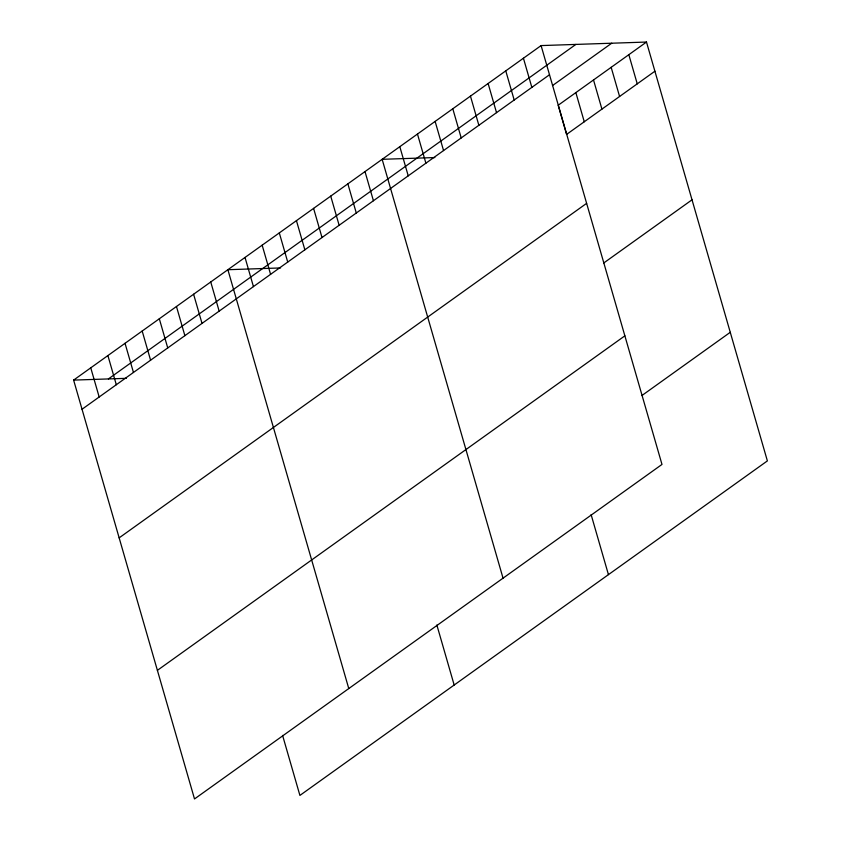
<?xml version="1.0" encoding="UTF-8"?>
<svg xmlns="http://www.w3.org/2000/svg" width="841" height="841" viewBox="0 0 841 841"><rect width="100%" height="100%" fill="white"/><g stroke="black" fill="none" stroke-linecap="round" stroke-linejoin="round"><path stroke-width="1.26" d="M541.089 45.582L661.983 464.432L194.513 798.95L73.619 380.1L541.089 45.582L646.487 42.05L767.381 460.9L299.911 795.418L282.587 735.412M108.394 378.934L575.875 44.415M82.029 409.262L549.509 74.744M552.495 85.582L611.712 43.217M646.487 42.05L558.193 105.241L566.603 134.402L654.908 71.212M119.149 537.862L586.629 203.343M603.722 263.002L692.027 199.811M157.393 670.351L624.874 335.832M641.967 395.491L730.272 332.3M434.85 157.551L382.15 159.317L503.044 578.166M280.579 267.943L227.879 269.709L348.773 688.558M73.619 380.1L126.318 378.334M628.826 54.686L637.247 83.848M611.165 67.322L619.586 96.494M593.515 79.958L601.925 109.13M575.854 92.605L584.264 121.766M523.428 58.218L531.848 87.38M505.767 70.854L514.187 100.016M488.116 83.49L496.526 112.652M470.455 96.126L478.865 125.298M591.118 514.629L608.442 574.634M452.794 108.762L461.204 137.935M435.133 121.409L443.554 150.571M417.472 134.045L425.893 163.207M399.811 146.681L408.232 175.843M365.005 171.585L373.425 200.747M347.869 183.853L356.29 213.015M330.723 196.111L339.144 225.283M436.857 625.021L454.172 685.026M313.588 208.379L322.008 237.54M296.442 220.647L304.863 249.809M279.307 232.915L287.727 262.077M262.161 245.173L270.581 274.345M245.025 257.441L253.446 286.613M210.744 281.977L219.165 311.138M193.598 294.245L202.019 323.407M176.463 306.502L184.883 335.675M159.317 318.771L167.737 347.943M142.182 331.039L150.592 360.2M125.036 343.307L133.456 372.468M107.9 355.575L116.31 384.736M90.754 367.832L99.175 397.005"/></g></svg>
